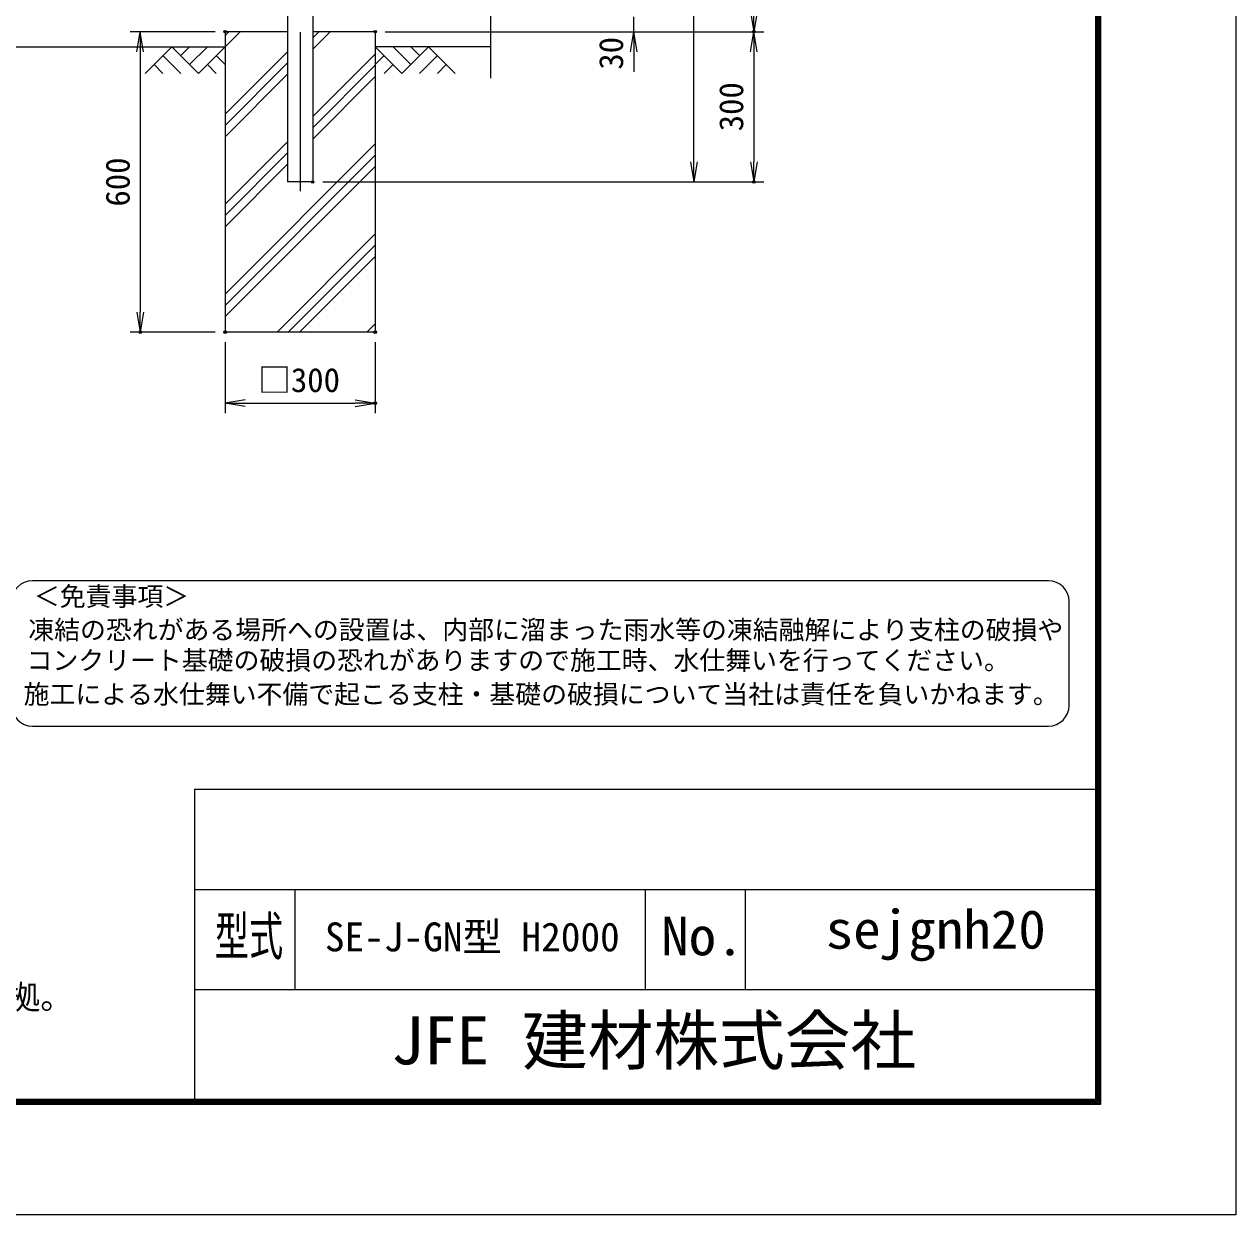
# Model space of a CAD drawing. Units: millimetres, scale not verified. Extents: x -4200 to 4200, y -2970 to 2970.
# Drawn here: x 1779 to 4200, y -2970 to -592 of the extents above; entities that cross this region are included whole.
import ezdxf
from ezdxf.enums import TextEntityAlignment as Align

# ---------------------------------------------------------------- set-up
doc = ezdxf.new("R2010")
doc.units = ezdxf.units.MM
doc.header["$LTSCALE"] = 10
doc.header["$PDMODE"] = 32
doc.header["$PDSIZE"] = 5
doc.linetypes.add('USER1', pattern=[50.8, 31.75, -6.35, 6.35, -6.35])
for name, color, linetype, lineweight in [('0-0_D-TTL-TXT', 7, 'Continuous', 25), ('0-2_D-BMK', 2, 'USER1', 13), ('0-3_D-STR1', 1, 'Continuous', 25), ('0-4_LAYER04', 7, 'Continuous', 25), ('0-5_D-BGD', 7, 'Continuous', 25), ('0-7_D-STR-DIM', 7, 'Continuous', 13), ('0-8_0', 7, 'Continuous', 25), ('0-9_Defpoints', 6, 'Continuous', 25), ('0-A_D-DCR-HCH', 7, 'Continuous', 13), ('0-B_D-STR2', 7, 'Continuous', 13), ('0-D_D-TTL', 7, 'Continuous', 25)]:
    doc.layers.add(name, color=color, linetype=linetype, lineweight=lineweight)
doc.styles.add('ＭＳ ゴシック', font='')
doc.styles.get('ＭＳ ゴシック').set_extended_font_data('MS Gothic')

# ---------------------------------------------------------------- blocks, each defined once
blk = doc.blocks.new('_Open')
at = {"layer": '0-8_0'}
blk.add_line((-10, 1.667), (0, 0), dxfattribs=at)
blk.add_lwpolyline([(-10, -1.667), (0, 0), (-10, 0)], dxfattribs=at)

msp = doc.modelspace()

# ---------------------------------------------------------------- linework, layer by layer
at = {"layer": '0-0_D-TTL-TXT', "color": 2}
for p, q in [((3825.61, -1703.54), (1795.73, -1703.54)), ((3867.11, -1952.54), (3867.11, -1745.04)), ((1795.73, -1994.05), (3825.61, -1994.05))]:
    msp.add_line(p, q, dxfattribs=at)
for centre, start, end in [((1795.73, -1745.04), 90, 180), ((3825.61, -1745.04), 0, 90), ((1795.73, -1952.54), 180, 270), ((3825.61, -1952.54), 270, 0)]:
    msp.add_arc(centre, 41.5, start, end, dxfattribs=at)
at = {"layer": '0-2_D-BMK'}
msp.add_line((2330.78, 1424.07), (2330.78, -937.01), dxfattribs=at)
at = {"layer": '0-3_D-STR1'}
for p, q in [((2305.78, -444.51), (2305.78, -907.01)), ((2355.78, -444.51), (2355.78, -907.01)), ((2355.78, -907.01), (2305.78, -907.01))]:
    msp.add_line(p, q, dxfattribs=at)
at = {"layer": '0-4_LAYER04'}
for p, q in [((2180.78, -607.01), (2180.78, -1207.01)), ((2305.78, -607.01), (2180.78, -607.01)), ((2480.78, -607.01), (2355.78, -607.01)), ((2480.78, -607.01), (2480.78, -1207.01)), ((2480.78, -1207.01), (2180.78, -1207.01))]:
    msp.add_line(p, q, dxfattribs=at)
at = {"layer": '0-5_D-BGD'}
for p, q in [((480.78, -637.01), (2180.78, -637.01)), ((2711.47, -637.01), (2480.78, -637.01))]:
    msp.add_line(p, q, dxfattribs=at)
at = {"layer": '0-7_D-STR-DIM'}
for p, q in [((3117.1, -867.01), (3117.1, 1287.99)), ((2997.1, -607.01), (2997.1, -577.01)), ((2160.78, -607.01), (1991.36, -607.01)), ((2500.78, -607.01), (3257.1, -607.01)), ((2500.78, -607.01), (3257.1, -607.01)), ((2500.78, -607.01), (3017.1, -607.01)), ((2011.36, -647.01), (2011.36, -1167.01)), ((2997.1, -647.01), (2997.1, -687.01)), ((3237.1, -647.01), (3237.1, -867.01)), ((2375.78, -907.01), (3137.1, -907.01)), ((2375.78, -907.01), (3257.1, -907.01)), ((2160.78, -1207.01), (1991.36, -1207.01)), ((2180.78, -1227.01), (2180.78, -1368.95)), ((2480.78, -1227.01), (2480.78, -1368.95)), ((2220.78, -1348.95), (2440.78, -1348.95))]:
    msp.add_line(p, q, dxfattribs=at)
at = {"layer": '0-9_Defpoints'}
for p in [(2180.78, -607.01), (2480.78, -607.01), (2480.78, -607.01), (3237.1, -607.01), (2355.78, -907.01), (3237.1, -907.01), (2011.36, -1207.01), (2180.78, -1207.01), (2180.78, -1207.01), (2480.78, -1207.01), (2480.78, -1348.95)]:
    msp.add_point(p, dxfattribs=at)
at = {"layer": '0-A_D-DCR-HCH'}
for p, q in [((2180.78, -637.26), (2211.03, -607.01)), ((2180.78, -614.81), (2188.58, -607.01)), ((2355.78, -641.86), (2390.64, -607.01)), ((2355.78, -619.41), (2368.18, -607.01)), ((2074.36, -637.01), (2021.15, -690.22)), ((2074.36, -637.01), (2127.57, -690.22)), ((2092.09, -654.75), (2109.83, -637.01)), ((2109.83, -672.49), (2145.31, -637.01)), ((2127.57, -690.22), (2180.78, -637.01)), ((2180.78, -771.96), (2305.78, -646.96)), ((2355.78, -776.57), (2480.78, -651.57)), ((2533.99, -690.22), (2480.78, -637.01)), ((2551.73, -672.49), (2516.26, -637.01)), ((2587.21, -637.01), (2533.99, -690.22)), ((2569.56, -654.84), (2551.73, -637.01)), ((2587.21, -637.01), (2640.42, -690.22)), ((2038.88, -672.49), (2056.7, -690.22)), ((2056.62, -654.75), (2092.26, -690.22)), ((2145.31, -672.49), (2163.13, -690.22)), ((2163.04, -654.75), (2180.78, -672.4)), ((2180.78, -794.41), (2305.78, -669.41)), ((2355.78, -799.02), (2480.78, -674.02)), ((2498.52, -654.75), (2480.78, -672.41)), ((2516.26, -672.49), (2498.44, -690.22)), ((2604.94, -654.75), (2569.31, -690.22)), ((2622.68, -672.49), (2604.86, -690.22)), ((2180.78, -816.86), (2305.78, -691.86)), ((2355.78, -821.47), (2480.78, -696.47)), ((2180.78, -951.57), (2305.78, -826.57)), ((2180.78, -1131.17), (2480.78, -831.17)), ((2180.78, -974.02), (2305.78, -849.02)), ((2180.78, -1153.62), (2480.78, -853.62)), ((2180.78, -996.47), (2305.78, -871.47)), ((2180.78, -1176.07), (2480.78, -876.07)), ((2284.55, -1207.01), (2480.78, -1010.78)), ((2307, -1207.01), (2480.78, -1033.23)), ((2329.45, -1207.01), (2480.78, -1055.68)), ((2464.15, -1207.01), (2480.78, -1190.38))]:
    msp.add_line(p, q, dxfattribs=at)
at = {"layer": '0-B_D-STR2'}
msp.add_line((2711.47, -700.01), (2711.47, 362.84), dxfattribs=at)
at = {"layer": '0-D_D-TTL'}
for p, q in [((2120, -2120), (2120, -2740)), ((2120, -2120), (3920, -2120)), ((2120, -2320), (3920, -2320)), ((2320, -2320), (2320, -2520)), ((3020, -2320), (3020, -2520)), ((3220, -2320), (3220, -2520)), ((2120, -2520), (3920, -2520))]:
    msp.add_line(p, q, dxfattribs=at)
at = {"layer": '0-D_D-TTL', "color": 2}
msp.add_lwpolyline([(-4200, 2970), (4200, 2970), (4200, -2970), (-4200, -2970)], close=True, dxfattribs=at)
at = {"layer": '0-D_D-TTL'}
for points in [[(-3930, 2750), (3930, 2750), (3930, -2750), (-3930, -2750)], [(-3927.5, 2747.5), (3927.5, 2747.5), (3927.5, -2747.5), (-3927.5, -2747.5)], [(-3925, 2745), (3925, 2745), (3925, -2745), (-3925, -2745)], [(-3922.5, 2742.5), (3922.5, 2742.5), (3922.5, -2742.5), (-3922.5, -2742.5)], [(-3920, 2740), (3920, 2740), (3920, -2740), (-3920, -2740)]]:
    msp.add_lwpolyline(points, close=True, dxfattribs=at)

# ---------------------------------------------------------------- block references
at = {"layer": '0-7_D-STR-DIM', "xscale": 4, "yscale": 4}
for p, rotation in [((3237.1, -607.01), 270), ((2011.36, -607.01), 90), ((2997.1, -607.01), 90), ((3237.1, -607.01), 90), ((3117.1, -907.01), 270), ((3237.1, -907.01), 270), ((2011.36, -1207.01), 270), ((2180.78, -1348.95), 180)]:
    msp.add_blockref('_Open', p, dxfattribs=dict(at, rotation=rotation))
msp.add_blockref('_Open', (2480.78, -1348.95), dxfattribs=at)

# ---------------------------------------------------------------- texts
at = {"layer": '0-0_D-TTL-TXT', "style": 'ＭＳ ゴシック'}
for s, height, p in [('＜免責事項＞ \u3000\u3000', 37.9, (1798.8, -1765.11)), ('凍結の恐れがある場所への設置は、内部に溜まった雨水等の凍結融解により支柱の破損や', 37.9, (1787.58, -1831.92)), ('コンクリート基礎の破損の恐れがありますので施工時、水仕舞いを行ってください。', 37.9, (1784.16, -1892.86)), ('施工による水仕舞い不備で起こる支柱・基礎の破損について当社は責任を負いかねます。 ', 37.9, (1778.36, -1960.51)), ('SE-J-GN型 H2000', 57.7, (2380.2, -2461.1)), ('（設計条件）風荷重：昭和57年改正 建築基準法・同施行令に基づく風圧力に準拠。', 48.09, (-582.45, -2573.6)), ('JFE 建材株式会社', 96.19, (2512.38, -2698.5))]:
    msp.add_text(s, height=height, dxfattribs=at).set_placement(p, align=Align.BOTTOM_LEFT)
for s, width, p in [('型式', 0.65, (2160.27, -2474.8)), ('sejgnh20', 1.05, (3380.67, -2461.47)), ('No.', 1.05, (3052, -2474.8))]:
    msp.add_text(s, height=76.98, dxfattribs=dict(at, width=width)).set_placement(p, align=Align.BOTTOM_LEFT)
at = {"layer": '0-7_D-STR-DIM', "style": 'ＭＳ ゴシック'}
for s, p in [('30', (2990.35, -682.78)), ('300', (3230.35, -805.89)), ('600', (2004.61, -956.26))]:
    msp.add_text(s, height=48.09, rotation=90, dxfattribs=at).set_placement(p, align=Align.BOTTOM_LEFT)
msp.add_text('□300', height=48.09, dxfattribs=at).set_placement((2246.63, -1341.19), align=Align.BOTTOM_LEFT)

doc.saveas('drawing.dxf')
